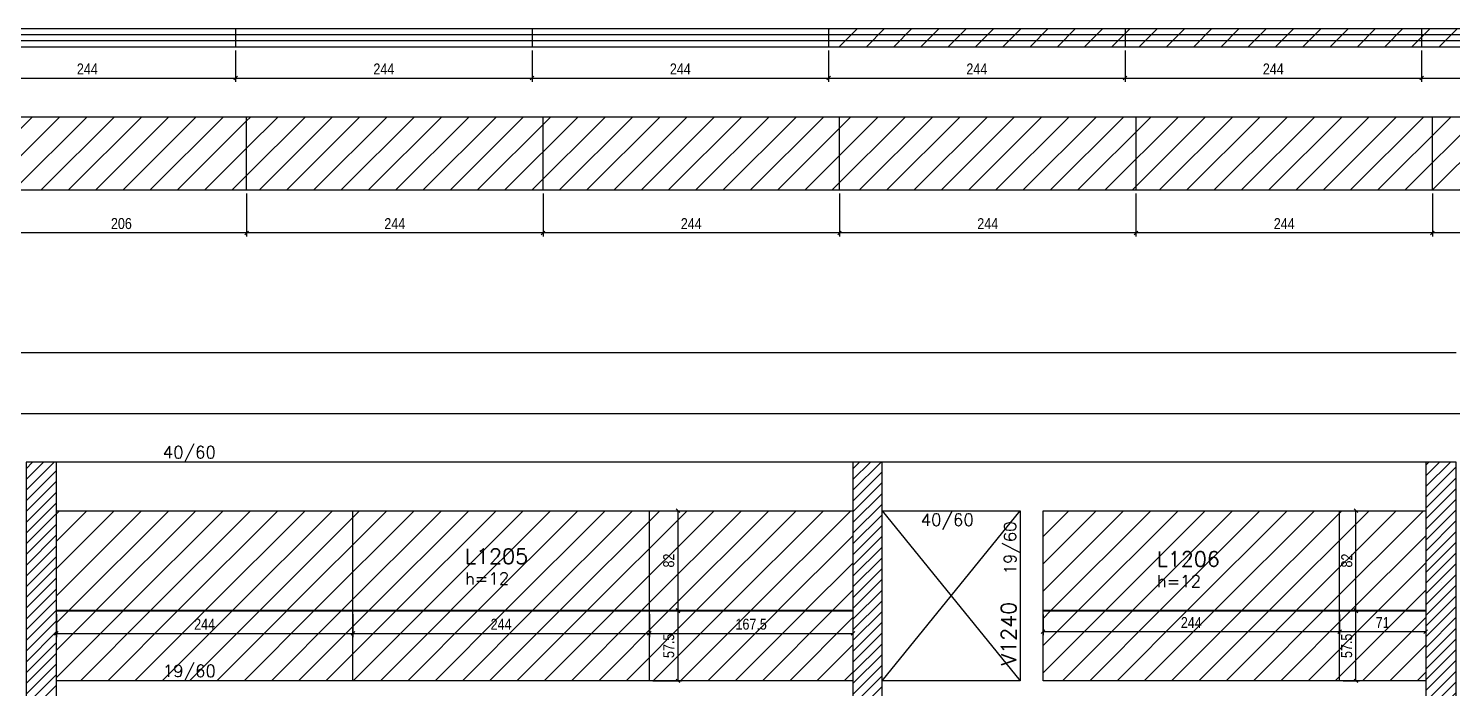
# Model space of a CAD drawing. Extents: x 1860 to 8661, y -614 to 3008.
# Drawn here: x 3413 to 4585, y 1744 to 2287 of the extents above; entities that cross this region are included whole.
import ezdxf

# ---------------------------------------------------------------- set-up
doc = ezdxf.new("R2010")
doc.units = 0
for name, color, linetype in [('242', 12, 'Continuous'), ('71', 6, 'Continuous'), ('COTA', 241, 'Continuous'), ('F-LAJES', 3, 'Continuous'), ('F-LAJES-DIM', 2, 'Continuous'), ('F-LAJES-NOME', 4, 'Continuous'), ('F-PILARES-HACH', 174, 'Continuous'), ('F-PILARES-S', 170, 'Continuous'), ('F-VIGAS', 3, 'Continuous'), ('F-VIGAS-DIM', 2, 'Continuous'), ('F-VIGAS-NOME', 4, 'Continuous'), ('F-VÃO', 1, 'Continuous'), ('Painéis', 200, 'Continuous'), ('SARR_2.2x7', 40, 'Continuous')]:
    doc.layers.add(name, color=color, linetype=linetype)
doc.layers.add('Hachura', color=251, linetype='Continuous', lineweight=9)
doc.styles.add('COTA TECNICA-50', font='techl___.ttf', dxfattribs={"height": 9})
doc.styles.add('MCP', font='romans.shx')
doc.dimstyles.new('COTA PAINEL-50', dxfattribs={"dimtxt": 9, "dimasz": 3, "dimexe": 3, "dimexo": 3, "dimgap": 3, "dimtad": 1, "dimdec": 1, "dimzin": 12, "dimdsep": 46, "dimtxsty": 'COTA TECNICA-50', "dimblk1": 'OBLIQUE', "dimblk2": 'OBLIQUE', "dimsah": 1, "dimcen": 0.9, "dimclrd": 4, "dimclre": 4, "dimclrt": 240, "dimadec": 1, "dimazin": 3, "dimtfac": 1, "dimtdec": 1, "dimtmove": 0, "dimatfit": 3, "dimfxl": 1, "dimtolj": 1, "dimtzin": 12, "dimarcsym": 0})
pattern_1 = [(45, (3973.15, 515.9404), (-4.419417, 4.419417), [])]
pattern_2 = [(45, (0, -425.763), (-11.22532, 11.22532), [])]
pattern_3 = [(45, (0, -34.354), (-11.22532, 11.22532), [])]

# ---------------------------------------------------------------- blocks, each defined once
blk = doc.blocks.new('_Oblique')
at = {"color": 0, "linetype": 'ByBlock', "lineweight": -2}
blk.add_line((-0.5, -0.5), (0.5, 0.5), dxfattribs=at)
blk = doc.blocks.new('*D138')
at = {"layer": 'COTA', "color": 4, "lineweight": -2, "transparency": 16777216}
for p, q in [((3436.1, 1805.4), (3436.1, 1786.4)), ((3680.1, 1805.4), (3680.1, 1786.4)), ((3436.1, 1789.4), (3680.1, 1789.4))]:
    blk.add_line(p, q, dxfattribs=at)
at = {"layer": 'Defpoints', "color": 0, "transparency": 16777216}
for p in [(3436.1, 1808.4), (3680.1, 1808.4), (3680.1, 1789.4)]:
    blk.add_point(p, dxfattribs=at)
at = {"layer": 'COTA', "color": 4, "lineweight": -2, "transparency": 16777216, "xscale": 3, "yscale": 3, "zscale": 3, "rotation": 180}
blk.add_blockref('_Oblique', (3436.1, 1789.4), dxfattribs=at)
at = {"layer": 'COTA', "color": 4, "lineweight": -2, "transparency": 16777216, "xscale": 3, "yscale": 3, "zscale": 3}
blk.add_blockref('_Oblique', (3680.1, 1789.4), dxfattribs=at)
at = {"layer": 'COTA', "color": 240, "transparency": 16777216, "insert": (3558.1, 1797), "char_height": 9, "attachment_point": 5, "style": 'COTA TECNICA-50'}
blk.add_mtext('\\A1;244', dxfattribs=at)
blk = doc.blocks.new('*D139')
at = {"layer": 'COTA', "color": 4, "lineweight": -2, "transparency": 16777216}
for p, q in [((3680.1, 1805.4), (3680.1, 1786.4)), ((3924.1, 1805.4), (3924.1, 1786.4)), ((3680.1, 1789.4), (3924.1, 1789.4))]:
    blk.add_line(p, q, dxfattribs=at)
at = {"layer": 'Defpoints', "color": 0, "transparency": 16777216}
for p in [(3680.1, 1808.4), (3924.1, 1808.4), (3924.1, 1789.4)]:
    blk.add_point(p, dxfattribs=at)
at = {"layer": 'COTA', "color": 4, "lineweight": -2, "transparency": 16777216, "xscale": 3, "yscale": 3, "zscale": 3, "rotation": 180}
blk.add_blockref('_Oblique', (3680.1, 1789.4), dxfattribs=at)
at = {"layer": 'COTA', "color": 4, "lineweight": -2, "transparency": 16777216, "xscale": 3, "yscale": 3, "zscale": 3}
blk.add_blockref('_Oblique', (3924.1, 1789.4), dxfattribs=at)
at = {"layer": 'COTA', "color": 240, "transparency": 16777216, "insert": (3802.1, 1797), "char_height": 9, "attachment_point": 5, "style": 'COTA TECNICA-50'}
blk.add_mtext('\\A1;244', dxfattribs=at)
blk = doc.blocks.new('*D140')
at = {"layer": 'COTA', "color": 4, "lineweight": -2, "transparency": 16777216}
for p, q in [((3924.1, 1805.4), (3924.1, 1786.4)), ((4091.6, 1804.9), (4091.6, 1786.4)), ((3924.1, 1789.4), (4091.6, 1789.4))]:
    blk.add_line(p, q, dxfattribs=at)
at = {"layer": 'Defpoints', "color": 0, "transparency": 16777216}
for p in [(3924.1, 1808.4), (4091.6, 1807.9), (4091.6, 1789.4)]:
    blk.add_point(p, dxfattribs=at)
at = {"layer": 'COTA', "color": 4, "lineweight": -2, "transparency": 16777216, "xscale": 3, "yscale": 3, "zscale": 3, "rotation": 180}
blk.add_blockref('_Oblique', (3924.1, 1789.4), dxfattribs=at)
at = {"layer": 'COTA', "color": 4, "lineweight": -2, "transparency": 16777216, "xscale": 3, "yscale": 3, "zscale": 3}
blk.add_blockref('_Oblique', (4091.6, 1789.4), dxfattribs=at)
at = {"layer": 'COTA', "color": 240, "transparency": 16777216, "insert": (4007.9, 1797), "char_height": 9, "attachment_point": 5, "style": 'COTA TECNICA-50'}
blk.add_mtext('\\A1;167.5', dxfattribs=at)
blk = doc.blocks.new('*D141')
at = {"layer": 'COTA', "color": 4, "lineweight": -2, "transparency": 16777216}
for p, q in [((3927.1, 1807.9), (3950.7, 1807.9)), ((3947.7, 1750.4), (3947.7, 1807.9)), ((3927.1, 1750.4), (3950.7, 1750.4))]:
    blk.add_line(p, q, dxfattribs=at)
at = {"layer": 'Defpoints', "color": 0, "transparency": 16777216}
for p in [(3924.1, 1807.9), (3947.7, 1807.9), (3924.1, 1750.4)]:
    blk.add_point(p, dxfattribs=at)
at = {"layer": 'COTA', "color": 4, "lineweight": -2, "transparency": 16777216, "xscale": 3, "yscale": 3, "zscale": 3}
for p, rotation in [((3947.7, 1807.9), 90), ((3947.7, 1750.4), 270)]:
    blk.add_blockref('_Oblique', p, dxfattribs=dict(at, rotation=rotation))
at = {"layer": 'COTA', "color": 240, "transparency": 16777216, "insert": (3940.1, 1779.2), "char_height": 9, "attachment_point": 5, "rotation": 90, "style": 'COTA TECNICA-50'}
blk.add_mtext('\\A1;57.5', dxfattribs=at)
blk = doc.blocks.new('*D142')
at = {"layer": 'COTA', "color": 4, "lineweight": -2, "transparency": 16777216}
for p, q in [((3927.1, 1890.4), (3950.7, 1890.4)), ((3947.7, 1808.4), (3947.7, 1890.4)), ((3927.1, 1808.4), (3950.7, 1808.4))]:
    blk.add_line(p, q, dxfattribs=at)
at = {"layer": 'Defpoints', "color": 0, "transparency": 16777216}
for p in [(3924.1, 1890.4), (3947.7, 1890.4), (3924.1, 1808.4)]:
    blk.add_point(p, dxfattribs=at)
at = {"layer": 'COTA', "color": 4, "lineweight": -2, "transparency": 16777216, "xscale": 3, "yscale": 3, "zscale": 3}
for p, rotation in [((3947.7, 1890.4), 90), ((3947.7, 1808.4), 270)]:
    blk.add_blockref('_Oblique', p, dxfattribs=dict(at, rotation=rotation))
at = {"layer": 'COTA', "color": 240, "transparency": 16777216, "insert": (3940.1, 1849.4), "char_height": 9, "attachment_point": 5, "rotation": 90, "style": 'COTA TECNICA-50'}
blk.add_mtext('\\A1;82', dxfattribs=at)
blk = doc.blocks.new('*D143')
at = {"layer": 'COTA', "color": 4, "lineweight": -2, "transparency": 16777216}
for p, q in [((4248.1, 1804.9), (4248.1, 1787.9)), ((4492.1, 1804.9), (4492.1, 1787.9)), ((4248.1, 1790.9), (4492.1, 1790.9))]:
    blk.add_line(p, q, dxfattribs=at)
at = {"layer": 'Defpoints', "color": 0, "transparency": 16777216}
for p in [(4248.1, 1807.9), (4492.1, 1807.9), (4492.1, 1790.9)]:
    blk.add_point(p, dxfattribs=at)
at = {"layer": 'COTA', "color": 4, "lineweight": -2, "transparency": 16777216, "xscale": 3, "yscale": 3, "zscale": 3, "rotation": 180}
blk.add_blockref('_Oblique', (4248.1, 1790.9), dxfattribs=at)
at = {"layer": 'COTA', "color": 4, "lineweight": -2, "transparency": 16777216, "xscale": 3, "yscale": 3, "zscale": 3}
blk.add_blockref('_Oblique', (4492.1, 1790.9), dxfattribs=at)
at = {"layer": 'COTA', "color": 240, "transparency": 16777216, "insert": (4370.1, 1798.4), "char_height": 9, "attachment_point": 5, "style": 'COTA TECNICA-50'}
blk.add_mtext('\\A1;244', dxfattribs=at)
blk = doc.blocks.new('*D144')
at = {"layer": 'COTA', "color": 4, "lineweight": -2, "transparency": 16777216}
for p, q in [((4492.1, 1804.9), (4492.1, 1787.9)), ((4563.1, 1804.9), (4563.1, 1787.9)), ((4492.1, 1790.9), (4563.1, 1790.9))]:
    blk.add_line(p, q, dxfattribs=at)
at = {"layer": 'Defpoints', "color": 0, "transparency": 16777216}
for p in [(4492.1, 1807.9), (4563.1, 1807.9), (4563.1, 1790.9)]:
    blk.add_point(p, dxfattribs=at)
at = {"layer": 'COTA', "color": 4, "lineweight": -2, "transparency": 16777216, "xscale": 3, "yscale": 3, "zscale": 3, "rotation": 180}
blk.add_blockref('_Oblique', (4492.1, 1790.9), dxfattribs=at)
at = {"layer": 'COTA', "color": 4, "lineweight": -2, "transparency": 16777216, "xscale": 3, "yscale": 3, "zscale": 3}
blk.add_blockref('_Oblique', (4563.1, 1790.9), dxfattribs=at)
at = {"layer": 'COTA', "color": 240, "transparency": 16777216, "insert": (4527.6, 1798.4), "char_height": 9, "attachment_point": 5, "style": 'COTA TECNICA-50'}
blk.add_mtext('\\A1;71', dxfattribs=at)
blk = doc.blocks.new('*D145')
at = {"layer": 'COTA', "color": 4, "lineweight": -2, "transparency": 16777216}
for p, q in [((4495.1, 1807.9), (4508.6, 1807.9)), ((4505.6, 1750.4), (4505.6, 1807.9)), ((4495.1, 1750.4), (4508.6, 1750.4))]:
    blk.add_line(p, q, dxfattribs=at)
at = {"layer": 'Defpoints', "color": 0, "transparency": 16777216}
for p in [(4492.1, 1807.9), (4505.6, 1807.9), (4492.1, 1750.4)]:
    blk.add_point(p, dxfattribs=at)
at = {"layer": 'COTA', "color": 4, "lineweight": -2, "transparency": 16777216, "xscale": 3, "yscale": 3, "zscale": 3}
for p, rotation in [((4505.6, 1807.9), 90), ((4505.6, 1750.4), 270)]:
    blk.add_blockref('_Oblique', p, dxfattribs=dict(at, rotation=rotation))
at = {"layer": 'COTA', "color": 240, "transparency": 16777216, "insert": (4498, 1779.2), "char_height": 9, "attachment_point": 5, "rotation": 90, "style": 'COTA TECNICA-50'}
blk.add_mtext('\\A1;57.5', dxfattribs=at)
blk = doc.blocks.new('*D146')
at = {"layer": 'COTA', "color": 4, "lineweight": -2, "transparency": 16777216}
for p, q in [((4495.1, 1890.4), (4508.6, 1890.4)), ((4505.6, 1808.4), (4505.6, 1890.4)), ((4495.1, 1808.4), (4508.6, 1808.4))]:
    blk.add_line(p, q, dxfattribs=at)
at = {"layer": 'Defpoints', "color": 0, "transparency": 16777216}
for p in [(4492.1, 1890.4), (4505.6, 1890.4), (4492.1, 1808.4)]:
    blk.add_point(p, dxfattribs=at)
at = {"layer": 'COTA', "color": 4, "lineweight": -2, "transparency": 16777216, "xscale": 3, "yscale": 3, "zscale": 3}
for p, rotation in [((4505.6, 1890.4), 90), ((4505.6, 1808.4), 270)]:
    blk.add_blockref('_Oblique', p, dxfattribs=dict(at, rotation=rotation))
at = {"layer": 'COTA', "color": 240, "transparency": 16777216, "insert": (4498.1, 1849.4), "char_height": 9, "attachment_point": 5, "rotation": 90, "style": 'COTA TECNICA-50'}
blk.add_mtext('\\A1;82', dxfattribs=at)
blk = doc.blocks.new('*D393')
at = {"layer": 'COTA', "color": 4, "lineweight": -2, "transparency": 16777216}
for p, q in [((4080.6, 2151.5), (4080.6, 2116.1)), ((4324.6, 2151.5), (4324.6, 2116.1)), ((4324.6, 2119.1), (4080.6, 2119.1))]:
    blk.add_line(p, q, dxfattribs=at)
at = {"layer": 'Defpoints', "color": 0, "transparency": 16777216}
for p in [(4080.6, 2154.5), (4324.6, 2154.5), (4080.6, 2119.1)]:
    blk.add_point(p, dxfattribs=at)
at = {"layer": 'COTA', "color": 4, "lineweight": -2, "transparency": 16777216, "xscale": 3, "yscale": 3, "zscale": 3, "rotation": 180}
blk.add_blockref('_Oblique', (4080.6, 2119.1), dxfattribs=at)
at = {"layer": 'COTA', "color": 4, "lineweight": -2, "transparency": 16777216, "xscale": 3, "yscale": 3, "zscale": 3}
blk.add_blockref('_Oblique', (4324.6, 2119.1), dxfattribs=at)
at = {"layer": 'COTA', "color": 240, "transparency": 16777216, "insert": (4202.6, 2126.7), "char_height": 9, "attachment_point": 5, "style": 'COTA TECNICA-50'}
blk.add_mtext('\\A1;244', dxfattribs=at)
blk = doc.blocks.new('*D395')
at = {"layer": 'COTA', "color": 4, "lineweight": -2, "transparency": 16777216}
for p, q in [((3836.6, 2151.5), (3836.6, 2116.1)), ((4080.6, 2151.5), (4080.6, 2116.1)), ((4080.6, 2119.1), (3836.6, 2119.1))]:
    blk.add_line(p, q, dxfattribs=at)
at = {"layer": 'Defpoints', "color": 0, "transparency": 16777216}
for p in [(3836.6, 2154.5), (4080.6, 2154.5), (3836.6, 2119.1)]:
    blk.add_point(p, dxfattribs=at)
at = {"layer": 'COTA', "color": 4, "lineweight": -2, "transparency": 16777216, "xscale": 3, "yscale": 3, "zscale": 3, "rotation": 180}
blk.add_blockref('_Oblique', (3836.6, 2119.1), dxfattribs=at)
at = {"layer": 'COTA', "color": 4, "lineweight": -2, "transparency": 16777216, "xscale": 3, "yscale": 3, "zscale": 3}
blk.add_blockref('_Oblique', (4080.6, 2119.1), dxfattribs=at)
at = {"layer": 'COTA', "color": 240, "transparency": 16777216, "insert": (3958.6, 2126.7), "char_height": 9, "attachment_point": 5, "style": 'COTA TECNICA-50'}
blk.add_mtext('\\A1;244', dxfattribs=at)
blk = doc.blocks.new('*D396')
at = {"layer": 'COTA', "color": 4, "lineweight": -2, "transparency": 16777216}
for p, q in [((3592.6, 2151.5), (3592.6, 2116.1)), ((3836.6, 2151.5), (3836.6, 2116.1)), ((3836.6, 2119.1), (3592.6, 2119.1))]:
    blk.add_line(p, q, dxfattribs=at)
at = {"layer": 'Defpoints', "color": 0, "transparency": 16777216}
for p in [(3592.6, 2154.5), (3836.6, 2154.5), (3592.6, 2119.1)]:
    blk.add_point(p, dxfattribs=at)
at = {"layer": 'COTA', "color": 4, "lineweight": -2, "transparency": 16777216, "xscale": 3, "yscale": 3, "zscale": 3, "rotation": 180}
blk.add_blockref('_Oblique', (3592.6, 2119.1), dxfattribs=at)
at = {"layer": 'COTA', "color": 4, "lineweight": -2, "transparency": 16777216, "xscale": 3, "yscale": 3, "zscale": 3}
blk.add_blockref('_Oblique', (3836.6, 2119.1), dxfattribs=at)
at = {"layer": 'COTA', "color": 240, "transparency": 16777216, "insert": (3714.6, 2126.7), "char_height": 9, "attachment_point": 5, "style": 'COTA TECNICA-50'}
blk.add_mtext('\\A1;244', dxfattribs=at)
blk = doc.blocks.new('*D397')
at = {"layer": 'COTA', "color": 4, "lineweight": -2, "transparency": 16777216}
for p, q in [((3386.6, 2151.5), (3386.6, 2116.1)), ((3592.6, 2151.5), (3592.6, 2116.1)), ((3592.6, 2119.1), (3386.6, 2119.1))]:
    blk.add_line(p, q, dxfattribs=at)
at = {"layer": 'Defpoints', "color": 0, "transparency": 16777216}
for p in [(3386.6, 2154.5), (3592.6, 2154.5), (3386.6, 2119.1)]:
    blk.add_point(p, dxfattribs=at)
at = {"layer": 'COTA', "color": 4, "lineweight": -2, "transparency": 16777216, "xscale": 3, "yscale": 3, "zscale": 3, "rotation": 180}
blk.add_blockref('_Oblique', (3386.6, 2119.1), dxfattribs=at)
at = {"layer": 'COTA', "color": 4, "lineweight": -2, "transparency": 16777216, "xscale": 3, "yscale": 3, "zscale": 3}
blk.add_blockref('_Oblique', (3592.6, 2119.1), dxfattribs=at)
at = {"layer": 'COTA', "color": 240, "transparency": 16777216, "insert": (3489.6, 2126.7), "char_height": 9, "attachment_point": 5, "style": 'COTA TECNICA-50'}
blk.add_mtext('\\A1;206', dxfattribs=at)
blk = doc.blocks.new('*D402')
at = {"layer": 'COTA', "color": 4, "lineweight": -2, "transparency": 16777216}
for p, q in [((4568.6, 2151.5), (4568.6, 2116.1)), ((4812.6, 2151.5), (4812.6, 2116.1)), ((4812.6, 2119.1), (4568.6, 2119.1))]:
    blk.add_line(p, q, dxfattribs=at)
at = {"layer": 'Defpoints', "color": 0, "transparency": 16777216}
for p in [(4568.6, 2154.5), (4812.6, 2154.5), (4568.6, 2119.1)]:
    blk.add_point(p, dxfattribs=at)
at = {"layer": 'COTA', "color": 4, "lineweight": -2, "transparency": 16777216, "xscale": 3, "yscale": 3, "zscale": 3, "rotation": 180}
blk.add_blockref('_Oblique', (4568.6, 2119.1), dxfattribs=at)
at = {"layer": 'COTA', "color": 4, "lineweight": -2, "transparency": 16777216, "xscale": 3, "yscale": 3, "zscale": 3}
blk.add_blockref('_Oblique', (4812.6, 2119.1), dxfattribs=at)
at = {"layer": 'COTA', "color": 240, "transparency": 16777216, "insert": (4690.6, 2126.7), "char_height": 9, "attachment_point": 5, "style": 'COTA TECNICA-50'}
blk.add_mtext('\\A1;244', dxfattribs=at)
blk = doc.blocks.new('*D403')
at = {"layer": 'COTA', "color": 4, "lineweight": -2, "transparency": 16777216}
for p, q in [((4324.6, 2151.5), (4324.6, 2116.1)), ((4568.6, 2151.5), (4568.6, 2116.1)), ((4568.6, 2119.1), (4324.6, 2119.1))]:
    blk.add_line(p, q, dxfattribs=at)
at = {"layer": 'Defpoints', "color": 0, "transparency": 16777216}
for p in [(4324.6, 2154.5), (4568.6, 2154.5), (4324.6, 2119.1)]:
    blk.add_point(p, dxfattribs=at)
at = {"layer": 'COTA', "color": 4, "lineweight": -2, "transparency": 16777216, "xscale": 3, "yscale": 3, "zscale": 3, "rotation": 180}
blk.add_blockref('_Oblique', (4324.6, 2119.1), dxfattribs=at)
at = {"layer": 'COTA', "color": 4, "lineweight": -2, "transparency": 16777216, "xscale": 3, "yscale": 3, "zscale": 3}
blk.add_blockref('_Oblique', (4568.6, 2119.1), dxfattribs=at)
at = {"layer": 'COTA', "color": 240, "transparency": 16777216, "insert": (4446.6, 2126.7), "char_height": 9, "attachment_point": 5, "style": 'COTA TECNICA-50'}
blk.add_mtext('\\A1;244', dxfattribs=at)
blk = doc.blocks.new('*D412')
at = {"layer": 'COTA', "color": 4, "lineweight": -2, "transparency": 16777216}
for p, q in [((3339.6, 2269.3), (3339.6, 2243.5)), ((3583.6, 2269.3), (3583.6, 2243.5)), ((3339.6, 2246.5), (3583.6, 2246.5))]:
    blk.add_line(p, q, dxfattribs=at)
at = {"layer": 'Defpoints', "color": 0, "transparency": 16777216}
for p in [(3339.6, 2272.3), (3583.6, 2272.3), (3583.6, 2246.5)]:
    blk.add_point(p, dxfattribs=at)
at = {"layer": 'COTA', "color": 4, "lineweight": -2, "transparency": 16777216, "xscale": 3, "yscale": 3, "zscale": 3, "rotation": 180}
blk.add_blockref('_Oblique', (3339.6, 2246.5), dxfattribs=at)
at = {"layer": 'COTA', "color": 4, "lineweight": -2, "transparency": 16777216, "xscale": 3, "yscale": 3, "zscale": 3}
blk.add_blockref('_Oblique', (3583.6, 2246.5), dxfattribs=at)
at = {"layer": 'COTA', "color": 240, "transparency": 16777216, "insert": (3461.6, 2254), "char_height": 9, "attachment_point": 5, "style": 'COTA TECNICA-50'}
blk.add_mtext('\\A1;244', dxfattribs=at)
blk = doc.blocks.new('*D413')
at = {"layer": 'COTA', "color": 4, "lineweight": -2, "transparency": 16777216}
for p, q in [((3583.6, 2269.3), (3583.6, 2243.5)), ((3827.6, 2269.3), (3827.6, 2243.5)), ((3583.6, 2246.5), (3827.6, 2246.5))]:
    blk.add_line(p, q, dxfattribs=at)
at = {"layer": 'Defpoints', "color": 0, "transparency": 16777216}
for p in [(3583.6, 2272.3), (3827.6, 2272.3), (3827.6, 2246.5)]:
    blk.add_point(p, dxfattribs=at)
at = {"layer": 'COTA', "color": 4, "lineweight": -2, "transparency": 16777216, "xscale": 3, "yscale": 3, "zscale": 3, "rotation": 180}
blk.add_blockref('_Oblique', (3583.6, 2246.5), dxfattribs=at)
at = {"layer": 'COTA', "color": 4, "lineweight": -2, "transparency": 16777216, "xscale": 3, "yscale": 3, "zscale": 3}
blk.add_blockref('_Oblique', (3827.6, 2246.5), dxfattribs=at)
at = {"layer": 'COTA', "color": 240, "transparency": 16777216, "insert": (3705.6, 2254), "char_height": 9, "attachment_point": 5, "style": 'COTA TECNICA-50'}
blk.add_mtext('\\A1;244', dxfattribs=at)
blk = doc.blocks.new('*D414')
at = {"layer": 'COTA', "color": 4, "lineweight": -2, "transparency": 16777216}
for p, q in [((3827.6, 2269.3), (3827.6, 2243.5)), ((4071.6, 2269.3), (4071.6, 2243.5)), ((3827.6, 2246.5), (4071.6, 2246.5))]:
    blk.add_line(p, q, dxfattribs=at)
at = {"layer": 'Defpoints', "color": 0, "transparency": 16777216}
for p in [(3827.6, 2272.3), (4071.6, 2272.3), (4071.6, 2246.5)]:
    blk.add_point(p, dxfattribs=at)
at = {"layer": 'COTA', "color": 4, "lineweight": -2, "transparency": 16777216, "xscale": 3, "yscale": 3, "zscale": 3, "rotation": 180}
blk.add_blockref('_Oblique', (3827.6, 2246.5), dxfattribs=at)
at = {"layer": 'COTA', "color": 4, "lineweight": -2, "transparency": 16777216, "xscale": 3, "yscale": 3, "zscale": 3}
blk.add_blockref('_Oblique', (4071.6, 2246.5), dxfattribs=at)
at = {"layer": 'COTA', "color": 240, "transparency": 16777216, "insert": (3949.6, 2254), "char_height": 9, "attachment_point": 5, "style": 'COTA TECNICA-50'}
blk.add_mtext('\\A1;244', dxfattribs=at)
blk = doc.blocks.new('*D415')
at = {"layer": 'COTA', "color": 4, "lineweight": -2, "transparency": 16777216}
for p, q in [((4071.6, 2269.3), (4071.6, 2243.5)), ((4315.6, 2269.3), (4315.6, 2243.5)), ((4071.6, 2246.5), (4315.6, 2246.5))]:
    blk.add_line(p, q, dxfattribs=at)
at = {"layer": 'Defpoints', "color": 0, "transparency": 16777216}
for p in [(4071.6, 2272.3), (4315.6, 2272.3), (4315.6, 2246.5)]:
    blk.add_point(p, dxfattribs=at)
at = {"layer": 'COTA', "color": 4, "lineweight": -2, "transparency": 16777216, "xscale": 3, "yscale": 3, "zscale": 3, "rotation": 180}
blk.add_blockref('_Oblique', (4071.6, 2246.5), dxfattribs=at)
at = {"layer": 'COTA', "color": 4, "lineweight": -2, "transparency": 16777216, "xscale": 3, "yscale": 3, "zscale": 3}
blk.add_blockref('_Oblique', (4315.6, 2246.5), dxfattribs=at)
at = {"layer": 'COTA', "color": 240, "transparency": 16777216, "insert": (4193.6, 2254), "char_height": 9, "attachment_point": 5, "style": 'COTA TECNICA-50'}
blk.add_mtext('\\A1;244', dxfattribs=at)
blk = doc.blocks.new('*D416')
at = {"layer": 'COTA', "color": 4, "lineweight": -2, "transparency": 16777216}
for p, q in [((4315.6, 2269.3), (4315.6, 2243.5)), ((4559.6, 2269.3), (4559.6, 2243.5)), ((4315.6, 2246.5), (4559.6, 2246.5))]:
    blk.add_line(p, q, dxfattribs=at)
at = {"layer": 'Defpoints', "color": 0, "transparency": 16777216}
for p in [(4315.6, 2272.3), (4559.6, 2272.3), (4559.6, 2246.5)]:
    blk.add_point(p, dxfattribs=at)
at = {"layer": 'COTA', "color": 4, "lineweight": -2, "transparency": 16777216, "xscale": 3, "yscale": 3, "zscale": 3, "rotation": 180}
blk.add_blockref('_Oblique', (4315.6, 2246.5), dxfattribs=at)
at = {"layer": 'COTA', "color": 4, "lineweight": -2, "transparency": 16777216, "xscale": 3, "yscale": 3, "zscale": 3}
blk.add_blockref('_Oblique', (4559.6, 2246.5), dxfattribs=at)
at = {"layer": 'COTA', "color": 240, "transparency": 16777216, "insert": (4437.6, 2254), "char_height": 9, "attachment_point": 5, "style": 'COTA TECNICA-50'}
blk.add_mtext('\\A1;244', dxfattribs=at)
blk = doc.blocks.new('*D417')
at = {"layer": 'COTA', "color": 4, "lineweight": -2, "transparency": 16777216}
for p, q in [((4559.6, 2269.3), (4559.6, 2243.5)), ((4803.6, 2269.3), (4803.6, 2243.5)), ((4559.6, 2246.5), (4803.6, 2246.5))]:
    blk.add_line(p, q, dxfattribs=at)
at = {"layer": 'Defpoints', "color": 0, "transparency": 16777216}
for p in [(4559.6, 2272.3), (4803.6, 2272.3), (4803.6, 2246.5)]:
    blk.add_point(p, dxfattribs=at)
at = {"layer": 'COTA', "color": 4, "lineweight": -2, "transparency": 16777216, "xscale": 3, "yscale": 3, "zscale": 3, "rotation": 180}
blk.add_blockref('_Oblique', (4559.6, 2246.5), dxfattribs=at)
at = {"layer": 'COTA', "color": 4, "lineweight": -2, "transparency": 16777216, "xscale": 3, "yscale": 3, "zscale": 3}
blk.add_blockref('_Oblique', (4803.6, 2246.5), dxfattribs=at)
at = {"layer": 'COTA', "color": 240, "transparency": 16777216, "insert": (4681.6, 2254), "char_height": 9, "attachment_point": 5, "style": 'COTA TECNICA-50'}
blk.add_mtext('\\A1;244', dxfattribs=at)

msp = doc.modelspace()

# ---------------------------------------------------------------- hatches: boundary and pattern name
at = {"layer": 'F-PILARES-HACH', "linetype": 'Continuous'}
h = msp.add_hatch(dxfattribs=at)
h.set_pattern_fill('ANSI31', color=256, scale=50, style=0)
h.set_pattern_definition(pattern_1)
h.paths.add_polyline_path([(3411.15, 1731.44), (3436.15, 1731.44), (3436.15, 1930.44), (3411.15, 1930.44)], flags=16)
h = msp.add_hatch(dxfattribs=at)
h.set_pattern_fill('ANSI31', color=256, scale=50, style=0)
h.set_pattern_definition(pattern_1)
h.paths.add_polyline_path([(4091.65, 1731.44), (4115.65, 1731.44), (4115.65, 1930.44), (4091.65, 1930.44)], flags=16)
h = msp.add_hatch(dxfattribs=at)
h.set_pattern_fill('ANSI31', color=256, scale=50, style=0)
h.set_pattern_definition(pattern_1)
h.paths.add_polyline_path([(4563.15, 1731.44), (4588.15, 1731.44), (4588.15, 1930.44), (4563.15, 1930.44)], flags=16)
at = {"layer": 'Hachura', "linetype": 'ByBlock'}
h = msp.add_hatch(dxfattribs=at)
h.set_pattern_fill('ANSI31', color=256, scale=5)
h.set_pattern_definition(pattern_3)
h.paths.add_polyline_path([(6999.65, 2287.32), (6999.65, 2272.32), (7243.65, 2272.32), (7243.65, 2287.32)])
h.paths.add_polyline_path([(6999.65, 2272.32), (6999.65, 2287.32), (6755.65, 2287.32), (6755.65, 2272.32)])
h.paths.add_polyline_path([(6511.65, 2287.32), (6511.65, 2272.32), (6755.65, 2272.32), (6755.65, 2287.32)])
h.paths.add_polyline_path([(6511.65, 2272.32), (6511.65, 2287.32), (6267.65, 2287.32), (6267.65, 2272.32)])
h.paths.add_polyline_path([(6267.65, 2272.32), (6267.65, 2287.32), (6023.65, 2287.32), (6023.65, 2272.32)])
h.paths.add_polyline_path([(6023.65, 2272.32), (6023.65, 2287.32), (5779.65, 2287.32), (5779.65, 2272.32)])
h.paths.add_polyline_path([(5779.65, 2272.32), (5779.65, 2287.32), (5535.65, 2287.32), (5535.65, 2272.32)])
h.paths.add_polyline_path([(5291.65, 2287.32), (5047.65, 2287.32), (5047.65, 2272.32), (5291.65, 2272.32)])
h.paths.add_polyline_path([(5535.65, 2272.32), (5535.65, 2287.32), (5291.65, 2287.32), (5291.65, 2272.32)])
h.paths.add_polyline_path([(4803.65, 2287.32), (4803.65, 2272.32), (5047.65, 2272.32), (5047.65, 2287.32)])
h.paths.add_polyline_path([(4803.65, 2272.32), (4803.65, 2287.32), (4559.65, 2287.32), (4559.65, 2272.32)])
h.paths.add_polyline_path([(4559.65, 2272.32), (4559.65, 2287.32), (4315.65, 2287.32), (4315.65, 2272.32)])
h.paths.add_polyline_path([(4315.65, 2272.32), (4315.65, 2287.32), (4071.65, 2287.32), (4071.65, 2272.32)])
h = msp.add_hatch(dxfattribs=at)
h.set_pattern_fill('ANSI31', color=256, scale=5)
h.set_pattern_definition(pattern_3)
h.paths.add_polyline_path([(3592.65, 2154.46), (3592.65, 2214.46), (3386.65, 2214.46), (3386.65, 2154.46)])
h = msp.add_hatch(dxfattribs=at)
h.set_pattern_fill('ANSI31', color=256, scale=5)
h.set_pattern_definition(pattern_3)
h.paths.add_polyline_path([(7008.65, 2214.46), (7008.65, 2154.46), (7252.65, 2154.46), (7252.65, 2214.46)])
h.paths.add_polyline_path([(6764.65, 2214.46), (6764.65, 2154.46), (7008.65, 2154.46), (7008.65, 2214.46)])
h.paths.add_polyline_path([(6764.65, 2154.46), (6764.65, 2214.46), (6520.65, 2214.46), (6520.65, 2154.46)])
h.paths.add_polyline_path([(6520.65, 2154.46), (6520.65, 2214.46), (6276.65, 2214.46), (6276.65, 2154.46)])
h.paths.add_polyline_path([(6276.65, 2154.46), (6276.65, 2214.46), (6032.65, 2214.46), (6032.65, 2154.46)])
h.paths.add_polyline_path([(6032.65, 2154.46), (6032.65, 2214.46), (5788.65, 2214.46), (5788.65, 2154.46)])
h.paths.add_polyline_path([(5788.65, 2154.46), (5788.65, 2214.46), (5544.65, 2214.46), (5544.65, 2154.46)])
h.paths.add_polyline_path([(5544.65, 2154.46), (5544.65, 2214.46), (5300.65, 2214.46), (5300.65, 2154.46)])
h.paths.add_polyline_path([(5056.65, 2214.46), (5056.65, 2154.46), (5300.65, 2154.46), (5300.65, 2214.46)])
h.paths.add_polyline_path([(5056.65, 2154.46), (5056.65, 2214.46), (4812.65, 2214.46), (4812.65, 2154.46)])
h.paths.add_polyline_path([(4812.65, 2154.46), (4812.65, 2214.46), (4568.65, 2214.46), (4568.65, 2154.46)])
h.paths.add_polyline_path([(4568.65, 2154.46), (4568.65, 2214.46), (4324.65, 2214.46), (4324.65, 2154.46)])
h.paths.add_polyline_path([(4324.65, 2154.46), (4324.65, 2214.46), (4080.65, 2214.46), (4080.65, 2154.46)])
h.paths.add_polyline_path([(3836.65, 2214.46), (3836.65, 2154.46), (4080.65, 2154.46), (4080.65, 2214.46)])
h.paths.add_polyline_path([(3836.65, 2154.46), (3836.65, 2214.46), (3592.65, 2214.46), (3592.65, 2154.46)])
h = msp.add_hatch(dxfattribs=at)
h.set_pattern_fill('ANSI31', color=256, scale=5)
h.set_pattern_definition(pattern_2)
h.paths.add_polyline_path([(3436.15, 1890.44), (3436.15, 1808.44), (3680.15, 1808.44), (3680.15, 1890.44)])
h.paths.add_polyline_path([(3680.15, 1807.94), (3436.15, 1807.94), (3436.15, 1750.44), (3680.15, 1750.44)])
h.paths.add_polyline_path([(3924.15, 1750.44), (3924.15, 1807.94), (3680.15, 1807.94), (3680.15, 1750.44), (3763.65, 1750.44)])
h.paths.add_polyline_path([(3924.15, 1808.44), (3924.15, 1890.44), (3680.15, 1890.44), (3680.15, 1808.44)])
h.paths.add_polyline_path([(4091.65, 1808.44), (4091.65, 1890.44), (3924.15, 1890.44), (3924.15, 1808.44)])
h.paths.add_polyline_path([(4091.65, 1750.44), (4091.65, 1807.94), (3924.15, 1807.94), (3924.15, 1750.44)])
h = msp.add_hatch(dxfattribs=at)
h.set_pattern_fill('ANSI31', color=256, scale=5)
h.set_pattern_definition(pattern_2)
h.paths.add_polyline_path([(4492.15, 1890.44), (4248.15, 1890.44), (4248.15, 1808.44), (4492.15, 1808.44)])
h.paths.add_polyline_path([(4563.15, 1890.44), (4492.15, 1890.44), (4492.15, 1808.44), (4563.15, 1808.44)])
h.paths.add_polyline_path([(4563.15, 1750.44), (4563.15, 1807.94), (4492.15, 1807.94), (4492.15, 1750.44)])
h.paths.add_polyline_path([(4248.15, 1807.94), (4248.15, 1750.44), (4492.15, 1750.44), (4492.15, 1807.94)])

# ---------------------------------------------------------------- linework, layer by layer
at = {"layer": '242', "linetype": 'Continuous'}
for p, q in [((3423.65, 1830.94), (3423.65, 1830.94)), ((4103.65, 1830.94), (4103.65, 1830.94)), ((4575.65, 1830.94), (4575.65, 1830.94))]:
    msp.add_line(p, q, dxfattribs=at)
at = {"layer": '71', "color": 2}
msp.add_line((4588.15, 2020.44), (2734.15, 2020.44), dxfattribs=at)
at = {"layer": 'F-LAJES', "linetype": 'Continuous'}
msp.add_line((2734.15, 1970.44), (7232.65, 1970.44), dxfattribs=at)
at = {"layer": 'F-PILARES-S', "linetype": 'Continuous'}
for points in [[(3411.15, 1731.44), (3436.15, 1731.44), (3436.15, 1930.44), (3411.15, 1930.44), (3411.15, 1731.44)], [(4091.65, 1731.44), (4115.65, 1731.44), (4115.65, 1930.44), (4091.65, 1930.44), (4091.65, 1731.44)], [(4563.15, 1731.44), (4588.15, 1731.44), (4588.15, 1930.44), (4563.15, 1930.44), (4563.15, 1731.44)]]:
    msp.add_lwpolyline(points, dxfattribs=at)
at = {"layer": 'F-VIGAS'}
for points in [[(4091.65, 1930.44), (3436.15, 1930.44)], [(4238.65, 1930.44), (4115.65, 1930.44)], [(4563.15, 1930.44), (4238.65, 1930.44)], [(3436.15, 1890.44), (4091.65, 1890.44)], [(4115.65, 1890.44), (4229.15, 1890.44)], [(4229.15, 1890.44), (4229.15, 1750.44)], [(4248.15, 1750.44), (4248.15, 1890.44)], [(4248.15, 1890.44), (4563.15, 1890.44)], [(3763.65, 1750.44), (3436.15, 1750.44)], [(4091.65, 1750.44), (3763.65, 1750.44)], [(4229.15, 1750.44), (4115.65, 1750.44)], [(4563.15, 1750.44), (4248.15, 1750.44)]]:
    msp.add_lwpolyline(points, dxfattribs=at)
at = {"layer": 'F-VÃO'}
for p, q in [((4115.65, 1750.44), (4229.15, 1890.44)), ((4115.65, 1890.44), (4229.15, 1750.44))]:
    msp.add_line(p, q, dxfattribs=at)
at = {"layer": 'Painéis'}
for p, q in [((2723.15, 2287.32), (7243.65, 2287.32)), ((3583.65, 2287.32), (3583.65, 2272.32)), ((3827.65, 2287.32), (3827.65, 2272.32)), ((4071.65, 2287.32), (4071.65, 2272.32)), ((4315.65, 2287.32), (4315.65, 2272.32)), ((4559.65, 2287.32), (4559.65, 2272.32)), ((2723.15, 2272.32), (7243.65, 2272.32)), ((3592.65, 2154.46), (3592.65, 2214.46)), ((3836.65, 2154.46), (3836.65, 2214.46)), ((4080.65, 2154.46), (4080.65, 2214.46)), ((4324.65, 2154.46), (4324.65, 2214.46)), ((4568.65, 2154.46), (4568.65, 2214.46)), ((3680.15, 1750.44), (3680.15, 1890.44)), ((3924.15, 1750.44), (3924.15, 1890.44))]:
    msp.add_line(p, q, dxfattribs=at)
msp.add_lwpolyline([(7252.65, 2214.46), (2714.15, 2214.46), (2714.15, 2154.46), (7252.65, 2154.46)], close=True, dxfattribs=at)
for points in [[(4492.15, 1750.44), (4492.15, 1890.44)], [(3436.15, 1808.44), (4091.65, 1808.44)], [(3436.15, 1807.94), (4091.65, 1807.94)], [(4248.15, 1808.44), (4563.15, 1808.44)], [(4248.15, 1807.94), (4563.15, 1807.94)]]:
    msp.add_lwpolyline(points, dxfattribs=at)
at = {"layer": 'SARR_2.2x7'}
for p, q in [((3339.65, 2282.32), (3583.65, 2282.32)), ((3339.65, 2277.32), (3583.65, 2277.32)), ((3583.65, 2282.32), (3827.65, 2282.32)), ((3583.65, 2277.32), (3827.65, 2277.32)), ((3827.65, 2282.32), (4071.65, 2282.32)), ((3827.65, 2277.32), (4071.65, 2277.32)), ((4071.65, 2282.32), (4315.65, 2282.32)), ((4071.65, 2277.32), (4315.65, 2277.32)), ((4315.65, 2282.32), (4559.65, 2282.32)), ((4315.65, 2277.32), (4559.65, 2277.32)), ((4559.65, 2282.32), (4803.65, 2282.32)), ((4559.65, 2277.32), (4803.65, 2277.32))]:
    msp.add_line(p, q, dxfattribs=at)

# ---------------------------------------------------------------- texts
at = {"layer": 'F-LAJES-DIM', "linetype": 'Continuous', "style": 'MCP'}
for p in [(3772.35, 1829.62), (4341.68, 1827.38)]:
    msp.add_text('h=12', height=10, dxfattribs=at).set_placement(p)
at = {"layer": 'F-LAJES-NOME', "linetype": 'Continuous', "style": 'MCP'}
for s, p in [('L1205', (3772.35, 1846.62)), ('L1206', (4341.68, 1844.38))]:
    msp.add_text(s, height=12.5, dxfattribs=at).set_placement(p)
at = {"layer": 'F-VIGAS-DIM', "linetype": 'Continuous', "style": 'MCP'}
for s, p in [('40/60', (3523.65, 1933.57)), ('40/60', (4147.4, 1877.94)), ('19/60', (3523.65, 1753.57))]:
    msp.add_text(s, height=10, dxfattribs=at).set_placement(p)
msp.add_text('19/60', height=10, rotation=90, dxfattribs=at).set_placement((4226.02, 1837.94))
at = {"layer": 'F-VIGAS-NOME', "linetype": 'Continuous', "style": 'MCP'}
msp.add_text('V1240', height=12.5, rotation=90, dxfattribs=at).set_placement((4226.02, 1762.94))

# ---------------------------------------------------------------- dimensions: what is measured, and where the dimension line sits
at = {"layer": 'COTA'}
for base, p1, p2, picture, middle in [((3583.65, 2246.48), (3339.65, 2272.32), (3583.65, 2272.32), '*D412', (3461.65, 2254.05)), ((3827.65, 2246.48), (3583.65, 2272.32), (3827.65, 2272.32), '*D413', (3705.65, 2254.05)), ((4071.65, 2246.48), (3827.65, 2272.32), (4071.65, 2272.32), '*D414', (3949.65, 2254.05)), ((4315.65, 2246.48), (4071.65, 2272.32), (4315.65, 2272.32), '*D415', (4193.65, 2254.05)), ((4559.65, 2246.48), (4315.65, 2272.32), (4559.65, 2272.32), '*D416', (4437.65, 2254.05)), ((4803.65, 2246.48), (4559.65, 2272.32), (4803.65, 2272.32), '*D417', (4681.65, 2254.05)), ((3386.65, 2119.1), (3592.65, 2154.46), (3386.65, 2154.46), '*D397', (3489.65, 2126.69)), ((3592.65, 2119.1), (3836.65, 2154.46), (3592.65, 2154.46), '*D396', (3714.65, 2126.66)), ((3924.15, 1789.4), (3680.15, 1808.44), (3924.15, 1808.44), '*D139', (3802.15, 1796.96)), ((4091.65, 1789.4), (3924.15, 1808.44), (4091.65, 1807.94), '*D140', (4007.9, 1797)), ((4563.15, 1790.85), (4492.15, 1807.94), (4563.15, 1807.94), '*D144', (4527.65, 1798.42))]:
    dim = msp.add_linear_dim(base=base, p1=p1, p2=p2, dimstyle='COTA PAINEL-50', override={"dimtmove": 1}, dxfattribs=at)
    dim.commit()
    dim.dimension.update_dxf_attribs({"geometry": picture, "text_midpoint": middle})
for base, p1, p2, picture, middle in [((3836.65, 2119.1), (4080.65, 2154.46), (3836.65, 2154.46), '*D395', (3958.65, 2126.66)), ((4080.65, 2119.1), (4324.65, 2154.46), (4080.65, 2154.46), '*D393', (4202.65, 2126.66)), ((4324.65, 2119.1), (4568.65, 2154.46), (4324.65, 2154.46), '*D403', (4446.65, 2126.66)), ((4568.65, 2119.1), (4812.65, 2154.46), (4568.65, 2154.46), '*D402', (4690.65, 2126.66)), ((3680.15, 1789.4), (3436.15, 1808.44), (3680.15, 1808.44), '*D138', (3558.15, 1796.96)), ((4492.15, 1790.85), (4248.15, 1807.94), (4492.15, 1807.94), '*D143', (4370.15, 1798.42))]:
    dim = msp.add_linear_dim(base=base, p1=p1, p2=p2, dimstyle='COTA PAINEL-50', dxfattribs=at)
    dim.commit()
    dim.dimension.update_dxf_attribs({"geometry": picture, "text_midpoint": middle})
for base, p1, p2, picture, middle in [((3947.71, 1890.44), (3924.15, 1808.44), (3924.15, 1890.44), '*D142', (3940.13, 1849.44)), ((4505.64, 1890.44), (4492.15, 1808.44), (4492.15, 1890.44), '*D146', (4498.06, 1849.44)), ((3947.71, 1807.94), (3924.15, 1750.44), (3924.15, 1807.94), '*D141', (3940.11, 1779.19)), ((4505.64, 1807.94), (4492.15, 1750.44), (4492.15, 1807.94), '*D145', (4498.04, 1779.19))]:
    dim = msp.add_linear_dim(base=base, p1=p1, p2=p2, angle=90, dimstyle='COTA PAINEL-50', dxfattribs=at)
    dim.commit()
    dim.dimension.update_dxf_attribs({"geometry": picture, "text_midpoint": middle})

doc.saveas('drawing.dxf')
